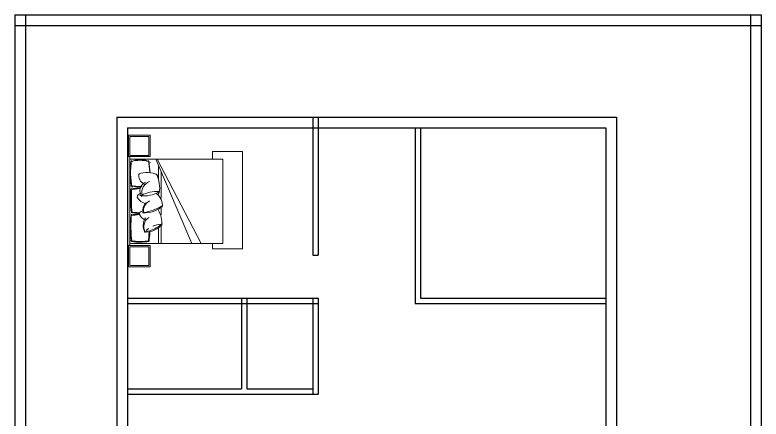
# Model space of a CAD drawing. Extents: x -454308 to 890911, y -14103 to 1343694.
# Drawn here: x 199223 to 199852, y 655831 to 656172 of the extents above; entities that cross this region are included whole.
import ezdxf

# ---------------------------------------------------------------- set-up
doc = ezdxf.new("R2010")
doc.units = 0
doc.header["$MEASUREMENT"] = 0
doc.layers.add('A-FURN', color=35, linetype='Continuous', lineweight=5)
doc.layers.add('AR-FUR', color=11, linetype='Continuous', lineweight=9)

# ---------------------------------------------------------------- blocks, each defined once
blk = doc.blocks.new('bed 111111')
at = {"layer": 'AR-FUR'}
for p, q in [((-0.865, 1.394), (-0.865, -0.5)), ((-0.817, 1.394), (-0.865, 1.394)), ((-0.817, -0.5), (-0.817, 1.394)), ((-0.263, -0.444), (0.509, 1.356)), ((-0.151, 0.592), (-0.151, 0.739)), ((-0.202, 0.274), (-0.202, 0.311)), ((-0.865, -0.5), (-0.817, -0.5))]:
    blk.add_line(p, q, dxfattribs=at)
at = {"layer": 'AR-FUR', "color": 251}
for p, q in [((-0.817, 1.356), (1.166, 1.356)), ((-0.231, -0.444), (0.707, 1.356)), ((-0.202, 1.016), (-0.202, 1.356)), ((-0.151, 0.977), (-0.151, 1.356)), ((1.166, -0.444), (1.166, 1.356)), ((-0.151, -0.177), (-0.151, 0.39)), ((-0.202, -0.297), (-0.202, -0.01)), ((-0.817, -0.444), (1.166, -0.444))]:
    blk.add_line(p, q, dxfattribs=at)
at = {"layer": 'AR-FUR'}
for points in [[(-0.385, 1.854), (-0.385, 1.394), (-0.845, 1.394), (-0.845, 1.854)], [(-0.413, 1.827), (-0.413, 1.422), (-0.817, 1.422), (-0.817, 1.827)], [(-0.385, -0.96), (-0.385, -0.5), (-0.845, -0.5), (-0.845, -0.96)], [(-0.413, -0.932), (-0.413, -0.527), (-0.817, -0.527), (-0.817, -0.932)]]:
    blk.add_lwpolyline(points, close=True, dxfattribs=at)
at = {"layer": 'AR-FUR', "extrusion": (0, 0, -1)}
for centre, major_axis, start_param, end_param in [((0.414, 1.016), (0.869, -0.869), 2.135358, 2.596989), ((-0.603, 0.455), (-0.617, -0.617), 2.151233, 2.577546), ((-1.943, 1.026), (1.101, -1.101), 5.317309, 5.441753), ((-0.248, 0.968), (0.201, -0.201), 1.751453, 2.903235), ((-0.46, 0.712), (0.281, -0.281), 3.804818, 4.933588), ((-0.665, 0.918), (-0.376, -0.376), 3.823105, 4.483365), ((-0.427, 0.678), (0.132, -0.132), 2.441833, 3.593049), ((0.667, 0.415), (-1.041, -1.041), 0.630608, 0.974387), ((-0.763, 1.425), (0.522, -0.522), 0.585091, 0.82334), ((-0.6, 1.458), (-0.52, -0.52), -0.757256, -0.529592), ((-0.594, -0.289), (-0.705, -0.705), 2.16954, 2.32419), ((-0.529, 0.748), (0.0636, -0.0636), 0.857002, 1.830616), ((-0.279, 0.642), (-0.182, -0.182), 0.120756, 1.023991), ((-0.489, 0.16), (0.381, -0.381), 3.825535, 4.703193), ((-0.384, 0.201), (-0.228, -0.228), 1.31402, 2.087383), ((-0.457, 0.546), (-0.236, -0.236), 3.827833, 4.821859), ((-0.558, 0.387), (-0.076, -0.076), -0.407023, 0.572892), ((-0.393, 0.23), (0.147, -0.147), 1.241939, 2.981597), ((-0.507, -0.288), (0.442, -0.442), 3.766461, 4.474078), ((-0.599, 1.206), (-0.732, -0.732), -0.784247, -0.602664), ((-0.842, 0.167), (-0.468, -0.468), 3.758339, 4.39729), ((0.623, -0.148), (1.014, -1.014), 2.182404, 2.554333), ((-0.585, -1.358), (1.064, -1.064), 3.795161, 3.941764), ((-0.435, -0.094), (-0.136, -0.136), 0.534678, 1.98218), ((-0.452, 0.353), (-0.363, -0.363), -1.247956, -0.42416), ((-1.854, -0.113), (-1.039, -1.039), 3.961011, 4.118365), ((-0.606, 0.24), (0.468, -0.468), 0.486234, 1.065936)]:
    blk.add_ellipse(centre, major_axis=major_axis, ratio=1, start_param=start_param, end_param=end_param, dxfattribs=at)
at = {"layer": 'AR-FUR', "color": 251, "extrusion": (0, 0, -1)}
for centre, major_axis, start_param, end_param in [((1.563, 0.993), (-1.666, -1.666), 0.673847, 0.924545), ((-0.585, -0.604), (1.353, -1.353), 3.814055, 4.030079), ((1.553, 1.331), (-1.393, -1.393), 0.677, 0.778682), ((-0.284, 0.993), (-0.166, -0.166), -0.207552, 1.319983), ((-0.587, 0.446), (0.47, -0.47), 4.076, 4.671895), ((-0.087, 1.53), (0.42, -0.42), 1.362212, 1.484388), ((-0.087, 1.53), (0.42, -0.42), 0.892669, 1.199073), ((-0.756, 0.006), (0.527, -0.527), 3.872485, 4.116068), ((2.032, 0.38), (-1.992, -1.992), 0.715059, 0.90208), ((-0.278, 0.661), (0.176, -0.176), 1.274089, 2.475678), ((-0.634, -0.236), (0.66, -0.66), 4.043868, 4.496311), ((-0.314, 0.269), (-0.176, -0.176), -0.450892, 0.994118), ((-0.246, 0.903), (-0.466, -0.466), -0.857824, -0.280048), ((-0.773, -0.749), (-0.669, -0.669), 2.320508, 2.537901), ((0.956, -0.174), (1.242, -1.242), 2.218366, 2.546274), ((-0.802, 3.043), (-2.06, -2.06), -0.860991, -0.787253), ((11.174, -1.446), (8.228, -8.228), 2.444592, 2.466232), ((-0.595, -0.051), (-0.275, -0.275), -1.375906, -0.21834)]:
    blk.add_ellipse(centre, major_axis=major_axis, ratio=1, start_param=start_param, end_param=end_param, dxfattribs=at)
blk = doc.blocks.new('qeert')
at = {"layer": 'AR-FUR'}
blk.add_lwpolyline([(817.855, -506.245), (817.969, -506.245), (817.969, -506.885), (815.89, -506.885), (815.89, -506.245), (816.055, -506.245)], dxfattribs=at)
at = {"layer": 'AR-FUR', "rotation": 270}
blk.add_blockref('bed 111111', (816.499, -505.297), dxfattribs=at)

msp = doc.modelspace()

# ---------------------------------------------------------------- linework, layer by layer
at = {"lineweight": 30}
for p, q in [((199223.319, 656171.736), (199852.319, 656171.736)), ((199223.319, 656171.736), (199223.319, 655385.736)), ((199232.319, 656171.736), (199232.319, 655385.736)), ((199843.319, 656171.736), (199843.319, 655385.736)), ((199852.319, 656171.736), (199852.319, 655385.736)), ((199223.319, 656162.736), (199852.319, 656162.736)), ((199309.319, 656085.736), (199730.319, 656085.736)), ((199309.319, 656085.736), (199309.319, 655699.736)), ((199474.319, 656085.736), (199474.319, 655969.236)), ((199478.819, 656085.736), (199478.819, 655969.236)), ((199730.319, 656085.736), (199730.319, 655675.736)), ((199318.319, 656076.736), (199721.319, 656076.736)), ((199318.319, 656076.736), (199318.319, 655708.736)), ((199560.819, 656076.736), (199560.819, 655928.736)), ((199565.319, 656076.736), (199565.319, 655933.236)), ((199721.319, 656076.736), (199721.319, 655684.736)), ((199474.319, 655969.236), (199478.819, 655969.236)), ((199318.319, 655933.236), (199478.819, 655933.236)), ((199318.319, 655928.736), (199478.819, 655928.736)), ((199414.319, 655933.236), (199414.319, 655856.736)), ((199418.819, 655933.236), (199418.819, 655856.736)), ((199474.319, 655933.236), (199474.319, 655852.236)), ((199478.819, 655933.236), (199478.819, 655852.236)), ((199560.819, 655928.736), (199721.319, 655928.736)), ((199565.319, 655933.236), (199721.319, 655933.236)), ((199318.319, 655856.736), (199414.319, 655856.736)), ((199318.319, 655852.236), (199478.819, 655852.236)), ((199418.819, 655856.736), (199474.319, 655856.736))]:
    msp.add_line(p, q, dxfattribs=at)

# ---------------------------------------------------------------- block references
at = {"layer": 'A-FURN', "xscale": -39.48101731830775, "yscale": 39.48101731830775, "zscale": 39.48101731830773, "rotation": 90}
msp.add_blockref('qeert', (179402.816, 688268.831), dxfattribs=at)

doc.saveas('drawing.dxf')
